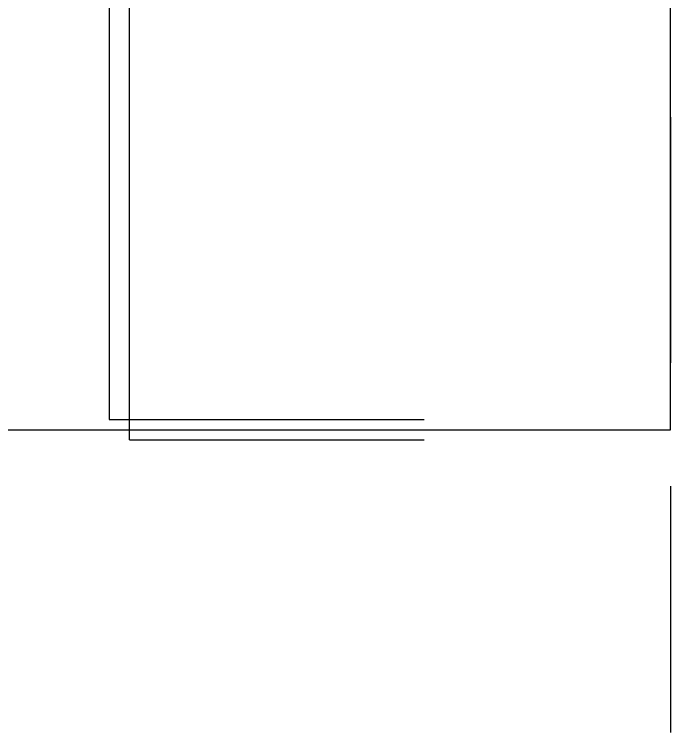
# Model space of a CAD drawing. Header units: millimetres. Extents: x -1120 to 100154, y -9529 to 14223.
# Drawn here: x 7467 to 8800, y 185 to 1643 of the extents above; entities that cross this region are included whole.
import ezdxf

# ---------------------------------------------------------------- set-up
doc = ezdxf.new("R2010")
doc.units = ezdxf.units.MM
doc.linetypes.add('DOTE', pattern=[2.42, 2, -0.2, 0.02, -0.2])
doc.layers.add('A-DOTE', color=1, linetype='Continuous')
doc.layers.add('A-立面看线', color=7, linetype='Continuous')

msp = doc.modelspace()

# ---------------------------------------------------------------- linework, layer by layer
at = {"layer": 'A-DOTE', "linetype": 'DOTE', "ltscale": 1000}
for p, q in [((8800.1, 799.7), (8800.1, 7220.3)), ((4800.5, 799.7), (8800.1, 799.7))]:
    msp.add_line(p, q, dxfattribs=at)
at = {"layer": 'A-立面看线'}
for points in [[(7659.9, 820.4), (7701.2, 820.4), (7701.2, 1719.1), (7659.9, 1719.1), (7659.9, 820.4)], [(8800.1, 1434), (8800.1, 935.7)], [(7701.2, 779), (7701.2, 820.4), (8299.6, 820.4)], [(8175.6, 798.6), (7675.1, 798.6)], [(8800.1, 798.6), (8425.8, 798.6)], [(7701.2, 779), (8299.6, 779)], [(8800.1, 685.5), (8800.1, 185)]]:
    msp.add_lwpolyline(points, dxfattribs=at)

doc.saveas('drawing.dxf')
